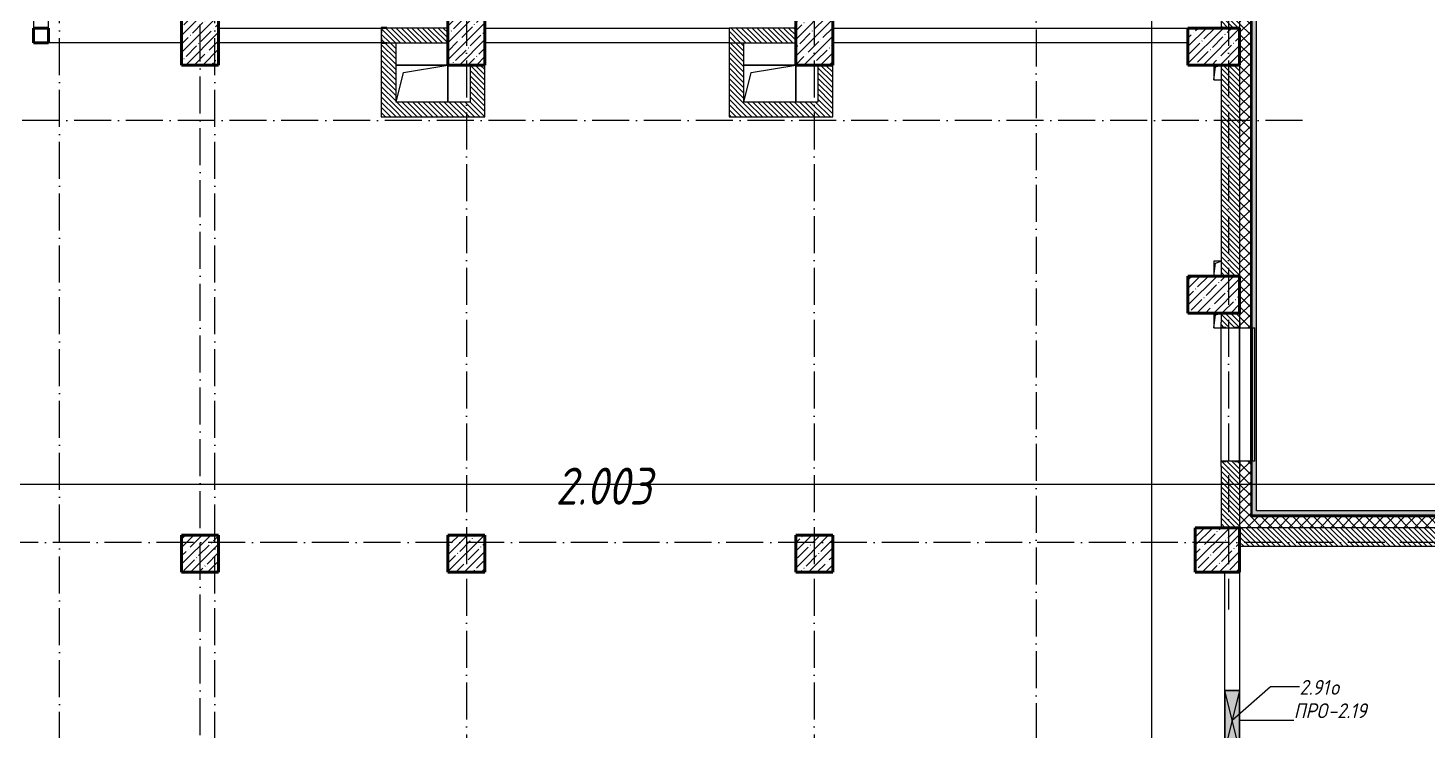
# Model space of a CAD drawing. Header units: millimetres. Extents: x -401725 to 250493, y 305116 to 802890.
# Drawn here: x -8334 to 10587, y 386940 to 396436 of the extents above; entities that cross this region are included whole.
import ezdxf

# ---------------------------------------------------------------- set-up
doc = ezdxf.new("R2010")
doc.units = ezdxf.units.MM
doc.linetypes.add('50_200_ШТРИХ_1Т_ш5_п1_п1_', pattern=[700, 500, -100, 0, -100])
for name, color, linetype, lineweight in [('A-DETL-GENF-OTLN', 7, 'Continuous', 9), ('A-FLOR-____-OTLN', 7, 'Continuous', 9), ('A-GENM-____-IDEN', 7, 'Continuous', 9), ('A-GENM-____-MCUT', 7, 'Continuous', 25), ('A-GENM-____-OTLN', 7, 'Continuous', 9), ('A-GENM-____-OTLN-1', 7, 'Continuous', 25), ('A-GLAZ-____-IDEN', 7, 'Continuous', 9), ('A-GLAZ-____-OTLN', 7, 'Continuous', 9), ('A-WALL-____-MCUT', 7, 'Continuous', 13), ('A-WALL-____-MCUT-1', 7, 'Continuous', 9), ('A-WALL-____-OTLN', 7, 'Continuous', 9), ('A-WALL-____-PATT-1', 7, 'Continuous', 9), ('A-WALL-FNSH-MCUT-1', 7, 'Continuous', 9), ('I-WALL-____-OTLN', 7, 'Continuous', 9), ('S-COLS-____-MCUT', 7, 'Continuous', 50), ('S-COLS-____-OTLN', 7, 'Continuous', 9), ('S-GRID-____-OTLN-1', 7, '50_200_ШТРИХ_1Т_ш5_п1_п1_', 9), ('Марки помещений', 7, 'Continuous', 9)]:
    doc.layers.add(name, color=color, linetype=linetype, lineweight=lineweight)
doc.layers.add('A-GLAZ-____-OTLN-1', color=7, linetype='Continuous', lineweight=9, true_color=0xc0c0c0)
doc.layers.add('G-____-____-SYMB-1', color=9, linetype='Continuous', lineweight=9, true_color=0x808080)
doc.styles.add('ISOCPEUR_I_11', font='isocpeui.ttf', dxfattribs={"width": 0.9, "height": 200})
doc.styles.add('ISOCPEUR_I_2', font='isocpeui.ttf', dxfattribs={"width": 0.85, "height": 2.3})
pattern_1 = [(45, (-15659.08, 321904.7), (-70.71068, 70.71068), []), (135, (-15659.08, 321904.7), (-70.71068, -70.71068), [])]
pattern_2 = [(135, (-15659.08, 321904.697), (-35.35534, -35.35534), [])]

# ---------------------------------------------------------------- blocks, each defined once
blk = doc.blocks.new('BSC_Колонна _Прямоугольная - 500х800-V9-АР1_План отверстий 2 этажа в осях 1-64_Ю-ЯЯ')
at = {"layer": 'S-COLS-____-OTLN'}
h = blk.add_hatch(dxfattribs=at)
h.set_pattern_fill('FP_15', color=256, style=0, pattern_type=2)
h.set_pattern_definition([(45, (-9650, -74431.04), (-114.04925, 114.04925), []), (45, (-9535.95, -74431.04), (-114.04925, 114.04925), [201.613, -40.323, 3.353, -36.97])])
h.paths.add_polyline_path([(-250, -400), (250, -400), (250, 400), (-250, 400)], flags=0)
at = {"layer": 'S-COLS-____-MCUT'}
for p, q in [((250, 400), (-250, 400)), ((-250, 400), (-250, -400)), ((250, -400), (250, 400)), ((-250, -400), (250, -400))]:
    blk.add_line(p, q, dxfattribs=at)
blk = doc.blocks.new('BSC_Колонна _Прямоугольная - 500х500-25976076-АР1_План отверстий 2 этажа в осях 1-64_Ю-ЯЯ')
at = {"layer": 'S-COLS-____-OTLN'}
h = blk.add_hatch(dxfattribs=at)
h.set_pattern_fill('FP_16', color=256, style=0, pattern_type=2)
h.set_pattern_definition([(45, (-9650, -67431.04), (-114.04925, 114.04925), []), (45, (-9535.95, -67431.04), (-114.04925, 114.04925), [201.613, -40.323, 3.353, -36.97])])
h.paths.add_polyline_path([(-250, -250), (250, -250), (250, 250), (-250, 250)], flags=0)
at = {"layer": 'S-COLS-____-MCUT'}
for p, q in [((250, 250), (-250, 250)), ((-250, 250), (-250, -250)), ((250, -250), (250, 250)), ((-250, -250), (250, -250))]:
    blk.add_line(p, q, dxfattribs=at)
blk = doc.blocks.new('BSC_Колонна _Прямоугольная - 500х500-V10-АР1_План отверстий 2 этажа в осях 1-64_Ю-ЯЯ')
at = {"layer": 'S-COLS-____-OTLN'}
h = blk.add_hatch(dxfattribs=at)
h.set_pattern_fill('FP_18', color=256, style=0, pattern_type=2)
h.set_pattern_definition([(45, (-13250, -67431.04), (-114.04925, 114.04925), []), (45, (-13135.95, -67431.04), (-114.04925, 114.04925), [201.613, -40.323, 3.353, -36.97])])
h.paths.add_polyline_path([(-250, -250), (250, -250), (250, 250), (-250, 250)], flags=0)
at = {"layer": 'S-COLS-____-MCUT'}
for p, q in [((250, 250), (-250, 250)), ((-250, 250), (-250, -250)), ((250, -250), (250, 250)), ((-250, -250), (250, -250))]:
    blk.add_line(p, q, dxfattribs=at)
blk = doc.blocks.new('BSC_Колонна _Прямоугольная - 500х800-V65-АР1_План отверстий 2 этажа в осях 1-64_Ю-ЯЯ')
at = {"layer": 'S-COLS-____-OTLN'}
h = blk.add_hatch(dxfattribs=at)
h.set_pattern_fill('FP_76', color=256, style=0, pattern_type=2)
h.set_pattern_definition([(45, (-13250, -74431.04), (-114.04925, 114.04925), []), (45, (-13135.95, -74431.04), (-114.04925, 114.04925), [201.613, -40.323, 3.353, -36.97])])
h.paths.add_polyline_path([(-250, -400), (250, -400), (250, 400), (-250, 400)], flags=0)
at = {"layer": 'S-COLS-____-MCUT'}
for p, q in [((250, 400), (-250, 400)), ((-250, 400), (-250, -400)), ((250, -400), (250, 400)), ((-250, -400), (250, -400))]:
    blk.add_line(p, q, dxfattribs=at)
blk = doc.blocks.new('BSC_Колонна _Прямоугольная - 500х800-V66-АР1_План отверстий 2 этажа в осях 1-64_Ю-ЯЯ')
at = {"layer": 'S-COLS-____-OTLN'}
h = blk.add_hatch(dxfattribs=at)
h.set_pattern_fill('FP_77', color=256, style=0, pattern_type=2)
h.set_pattern_definition([(45, (-17950, -74431.04), (-114.04925, 114.04925), []), (45, (-17835.95, -74431.04), (-114.04925, 114.04925), [201.613, -40.323, 3.353, -36.97])])
h.paths.add_polyline_path([(-250, -400), (250, -400), (250, 400), (-250, 400)], flags=0)
at = {"layer": 'S-COLS-____-MCUT'}
for p, q in [((250, 400), (-250, 400)), ((-250, 400), (-250, -400)), ((250, -400), (250, 400)), ((-250, -400), (250, -400))]:
    blk.add_line(p, q, dxfattribs=at)
blk = doc.blocks.new('BSC_Колонна _Прямоугольная - 500х700-25976089-АР1_План отверстий 2 этажа в осях 1-64_Ю-ЯЯ')
at = {"layer": 'S-COLS-____-OTLN'}
h = blk.add_hatch(dxfattribs=at)
h.set_pattern_fill('FP_78', color=256, style=0, pattern_type=2)
h.set_pattern_definition([(315, (-74281.04, 23350), (114.04925, 114.04925), []), (315, (-74281.04, 23235.95), (114.04925, 114.04925), [201.613, -40.323, 3.353, -36.97])])
h.paths.add_polyline_path([(-250, -350), (250, -350), (250, 350), (-250, 350)], flags=0)
at = {"layer": 'S-COLS-____-MCUT'}
for p, q in [((250, 350), (-250, 350)), ((-250, 350), (-250, -350)), ((250, -350), (250, 350)), ((-250, -350), (250, -350))]:
    blk.add_line(p, q, dxfattribs=at)
blk = doc.blocks.new('BSC_Колонна _Прямоугольная - 500х700-V67-АР1_План отверстий 2 этажа в осях 1-64_Ю-ЯЯ')
at = {"layer": 'S-COLS-____-OTLN'}
h = blk.add_hatch(dxfattribs=at)
h.set_pattern_fill('FP_79', color=256, style=0, pattern_type=2)
h.set_pattern_definition([(315, (-70931.04, 23350), (114.04925, 114.04925), []), (315, (-70931.04, 23235.95), (114.04925, 114.04925), [201.613, -40.323, 3.353, -36.97])])
h.paths.add_polyline_path([(-250, -350), (250, -350), (250, 350), (-250, 350)], flags=0)
at = {"layer": 'S-COLS-____-MCUT'}
for p, q in [((250, 350), (-250, 350)), ((-250, 350), (-250, -350)), ((250, -350), (250, 350)), ((-250, -350), (250, -350))]:
    blk.add_line(p, q, dxfattribs=at)
blk = doc.blocks.new('BSC_Колонна _Прямоугольная - 500х500-V70-АР1_План отверстий 2 этажа в осях 1-64_Ю-ЯЯ')
at = {"layer": 'S-COLS-____-OTLN'}
h = blk.add_hatch(dxfattribs=at)
h.set_pattern_fill('FP_82', color=256, style=0, pattern_type=2)
h.set_pattern_definition([(45, (-17950, -67431.04), (-114.04925, 114.04925), []), (45, (-17835.95, -67431.04), (-114.04925, 114.04925), [201.613, -40.323, 3.353, -36.97])])
h.paths.add_polyline_path([(-250, -250), (250, -250), (250, 250), (-250, 250)], flags=0)
at = {"layer": 'S-COLS-____-MCUT'}
for p, q in [((250, 250), (-250, 250)), ((-250, 250), (-250, -250)), ((250, -250), (250, 250)), ((-250, -250), (250, -250))]:
    blk.add_line(p, q, dxfattribs=at)
blk = doc.blocks.new('BSC_Колонна _Прямоугольная - 600х600-V90-АР1_План отверстий 2 этажа в осях 1-64_Ю-ЯЯ')
at = {"layer": 'S-COLS-____-OTLN'}
h = blk.add_hatch(dxfattribs=at)
h.set_pattern_fill('FP_103', color=256, style=0, pattern_type=2)
h.set_pattern_definition([(45, (-23400, -67481.04), (-114.04925, 114.04925), []), (45, (-23285.95, -67481.04), (-114.04925, 114.04925), [201.613, -40.323, 3.353, -36.97])])
h.paths.add_polyline_path([(-300, -300), (300, -300), (300, 300), (-300, 300)], flags=0)
at = {"layer": 'S-COLS-____-MCUT'}
for p, q in [((300, 300), (-300, 300)), ((-300, 300), (-300, -300)), ((300, -300), (300, 300)), ((-300, -300), (300, -300))]:
    blk.add_line(p, q, dxfattribs=at)
blk = doc.blocks.new('Отлив_СКБ - Отлив витража_СФТК-31884011-АР1_План отверстий 2 этажа в осях 1-64_Ю-ЯЯ')
at = {"layer": 'A-GLAZ-____-OTLN-1'}
for points in [[(1800, 2), (1800, 37), (0, 37), (0, 2), (1715, 2)], [(1715, 0), (1800, 0), (1800, 2), (0, 2), (0, 0)]]:
    blk.add_hatch(color=256, dxfattribs=at).paths.add_polyline_path(points, flags=0)
at = {"layer": 'A-GLAZ-____-OTLN'}
for p, q in [((0, 3), (0, 37)), ((1800, 37), (0, 37)), ((0, 2), (1800, 2)), ((1800, 37), (1800, 3)), ((1800, 0), (0, 0))]:
    blk.add_line(p, q, dxfattribs=at)
blk = doc.blocks.new('Фахверк_СКБ_Уголок - 250_1500-27504248-АР1_План отверстий 2 этажа в осях 1-64_Ю-ЯЯ')
at = {"layer": 'A-GENM-____-MCUT'}
for p, q in [((200, 181), (125, 181)), ((125, 181), (125, 106)), ((125, 106), (131, 106)), ((131, 106), (131, 175)), ((131, 175), (200, 175)), ((200, 175), (200, 181)), ((131, -6), (125, -6)), ((125, -6), (125, -81)), ((125, -81), (200, -81)), ((131, -75), (131, -6)), ((200, -75), (131, -75)), ((200, -81), (200, -75))]:
    blk.add_line(p, q, dxfattribs=at)
blk = doc.blocks.new('AR_Отверстие прямоугольное _в плите_ - AR_Отверстие прямоугольное _в плите_-V174-АР1_План отверстий 2 этажа в осях 1-64_Ю-ЯЯ')
at = {"layer": 'A-GENM-____-OTLN'}
for p, q in [((-50, 100), (-50, -100)), ((-50, -100), (-25, 75)), ((-25, 75), (50, 100)), ((-50, -100), (44, -100))]:
    blk.add_line(p, q, dxfattribs=at)
blk = doc.blocks.new('AR_Отверстие прямоугольное _в плите_ - AR_Отверстие прямоугольное _в плите_-V169-АР1_План отверстий 2 этажа в осях 1-64_Ю-ЯЯ')
at = {"layer": 'A-GENM-____-OTLN'}
for p, q in [((50, 100), (-50, 100)), ((-50, 100), (-50, -100)), ((-50, -100), (-25, 75)), ((-25, 75), (50, 100))]:
    blk.add_line(p, q, dxfattribs=at)
blk = doc.blocks.new('AR_Отверстие прямоугольное _в плите_ - AR_Отверстие прямоугольное _в плите_-V168-АР1_План отверстий 2 этажа в осях 1-64_Ю-ЯЯ')
at = {"layer": 'A-GENM-____-OTLN'}
for p, q in [((-50, 100), (-50, -100)), ((-50, -100), (-25, 75)), ((-25, 75), (50, 100)), ((-50, -100), (50, -100))]:
    blk.add_line(p, q, dxfattribs=at)
blk = doc.blocks.new('AR_Отверстие прямоугольное _в плите_ - AR_Отверстие прямоугольное _в плите_-30553029-АР1_План отверстий 2 этажа в осях 1-64_Ю-ЯЯ')
at = {"layer": 'A-GENM-____-OTLN'}
for p, q in [((350, 250), (-350, 250)), ((-250, 150), (350, 250)), ((350, -250), (350, 250)), ((-350, -250), (-250, 150))]:
    blk.add_line(p, q, dxfattribs=at)
blk = doc.blocks.new('Отлив_СКБ1 - Отлив_Фасады на кровле-32719942-АР1_План отверстий 2 этажа в осях 1-64_Ю-ЯЯ')
at = {"layer": 'A-GLAZ-____-OTLN-1'}
blk.add_hatch(color=256, dxfattribs=at).paths.add_polyline_path([(18850, 170), (18850, 204), (20650, 204), (20650, 170), (21320, 170), (21320, 228), (228, 228), (170, 170), (2850, 170), (2850, 204), (4650, 204), (4650, 170), (6050, 170), (6050, 204), (7850, 204), (7850, 170), (9250, 170), (9250, 204), (11050, 204), (11050, 170), (12450, 170), (12450, 204), (14250, 204), (14250, 170), (15650, 170), (15650, 204), (17450, 204), (17450, 170), (18705, 170)], flags=0)
at = {"layer": 'A-GLAZ-____-OTLN'}
blk.add_line((21320, 228), (228, 228), dxfattribs=at)
blk = doc.blocks.new('Отлив_СКБ1 - Отлив_Фасады на кровле-32719945-АР1_План отверстий 2 этажа в осях 1-64_Ю-ЯЯ')
at = {"layer": 'A-GLAZ-____-OTLN-1'}
h = blk.add_hatch(color=256, dxfattribs=at)
h.paths.add_polyline_path([(17312, 170), (17254, 228), (9745, 228), (9745, 170), (14782, 170), (14782, 204), (16582, 204), (16582, 170), (17141, 170)], flags=0)
h.paths.add_polyline_path([(9682, 228), (9008, 228), (9008, 170), (9682, 170)], flags=0)
h.paths.add_polyline_path([(8945, 170), (8945, 228), (40, 228), (40, 170), (8666, 170)], flags=0)
h.paths.add_polyline_path([(18, 170), (18, 228), (2, 228), (2, 170)], flags=0)
at = {"layer": 'A-GLAZ-____-OTLN'}
for p, q in [((18, 228), (2, 228)), ((8945, 228), (40, 228)), ((9682, 228), (9008, 228)), ((17254, 228), (9745, 228))]:
    blk.add_line(p, q, dxfattribs=at)
blk = doc.blocks.new('Фахверк_СКБ_Уголок - 200_3550-28267367-АР1_План отверстий 2 этажа в осях 1-64_Ю-ЯЯ')
at = {"layer": 'A-GENM-____-MCUT'}
for p, q in [((200, 156), (125, 156)), ((125, 156), (125, 81)), ((125, 81), (131, 81)), ((131, 19), (125, 19)), ((125, 19), (125, -56)), ((131, 81), (131, 150)), ((131, 150), (200, 150)), ((131, -50), (131, 19)), ((200, 150), (200, 156)), ((125, -56), (200, -56)), ((200, -50), (131, -50)), ((200, -56), (200, -50))]:
    blk.add_line(p, q, dxfattribs=at)
blk = doc.blocks.new('BSC_Колонна _Прямоугольная1 - 200х200 _металл_-35201446-АР1_План отверстий 2 этажа в осях 1-64_Ю-ЯЯ')
at = {"layer": 'S-COLS-____-MCUT'}
for p, q in [((100, 100), (-100, 100)), ((-100, 100), (-100, -100)), ((100, -100), (100, 100)), ((-100, -100), (100, -100))]:
    blk.add_line(p, q, dxfattribs=at)
blk = doc.blocks.new('AR_Отверстие прямоугольное _в стене_ - AR_Отверстие прямоугольное _в стене__ОВ-36799175-АР1_План отверстий 2 этажа в осях 1-64_Ю-ЯЯ')
at = {"layer": 'A-GLAZ-____-OTLN'}
blk.add_hatch(color=256, dxfattribs=at).paths.add_polyline_path([(-400, 100), (-400, -100), (400, -100), (400, 100), (80, 100)], flags=0)
at = {"layer": 'A-DETL-GENF-OTLN'}
for p, q in [((-400, -100), (-400, 100)), ((-400, 100), (400, 100)), ((400, 100), (-400, -100)), ((-400, 100), (400, -100)), ((400, 100), (-400, 100)), ((-400, 100), (-400, -100)), ((400, 100), (400, -100)), ((400, -100), (400, 100)), ((400, -100), (-400, -100)), ((-400, -100), (400, -100))]:
    blk.add_line(p, q, dxfattribs=at)

msp = doc.modelspace()

# ---------------------------------------------------------------- hatches: boundary and pattern name
at = {"layer": 'A-WALL-____-PATT-1'}
h = msp.add_hatch(dxfattribs=at)
h.set_pattern_fill('FP_1', color=256, style=0, pattern_type=2)
h.set_pattern_definition(pattern_1)
h.paths.add_polyline_path([(8040.9187, 389835.7392), (8190.9187, 389835.7392), (8190.9187, 390585.7392), (8046.9187, 390585.7392), (8046.9187, 390510.7392), (8040.9187, 390510.7392), (8040.9187, 390430.1755)], flags=0)
h.paths.add_polyline_path([(8190.9187, 392385.7392), (8190.9187, 397422.7392), (8103.9187, 397422.7392), (8103.9187, 397416.7392), (8040.9187, 397416.7392), (8040.9187, 392460.7392), (8046.9187, 392460.7392), (8046.9187, 392385.7392), (8186.9966, 392385.7392)], flags=0)
h.paths.add_polyline_path([(8046.9187, 397422.7392), (8055.9187, 397422.7392), (8055.9187, 397444.7392), (8046.9187, 397444.0823)], flags=0)
h.paths.add_polyline_path([(8050.9187, 397454.7392), (8055.9187, 397455.396), (8056.7082, 397485.7392), (8190.9187, 397485.7392), (8190.9187, 398159.7392), (8055.9187, 398159.7392), (8055.9187, 398222.7392), (8046.9187, 398222.7392), (8046.9187, 398165.7392), (8040.9187, 398165.7392), (8040.9187, 397975.7392), (8060.9187, 397975.0693), (8060.9187, 397965.7392), (8040.9187, 397965.0823), (8040.9187, 397479.7392), (8046.9187, 397479.7392), (8046.9187, 397455.396), (8050.9187, 397455.396)], flags=0)
h.paths.add_polyline_path([(8103.9187, 398222.7392), (8190.9187, 398222.7392), (8190.9187, 407585.7392), (8040.9187, 407585.7392), (8040.9187, 398228.7392), (8103.9187, 398228.7392)], flags=0)
h = msp.add_hatch(dxfattribs=at)
h.set_pattern_fill('FP_6', color=256, style=0, pattern_type=2)
h.set_pattern_definition(pattern_2)
h.paths.add_polyline_path([(8040.9187, 396435.7392), (8040.9187, 397444.7392), (7931.9187, 397445.409), (7931.9187, 397454.7392), (8040.9187, 397454.7392), (8040.9187, 397965.7392), (7931.9187, 397966.409), (7931.9187, 397975.7392), (8040.9187, 397975.7392), (8040.9187, 398085.7392), (7790.9187, 398085.7392), (7790.9187, 396435.7392)], flags=0)
h = msp.add_hatch(dxfattribs=at)
h.set_pattern_fill('FP_6', color=256, style=0, pattern_type=2)
h.set_pattern_definition(pattern_2)
h.paths.add_polyline_path([(-3301.7577, 396235.7392), (-2659.0813, 396235.7392), (-2659.0813, 396435.7392), (-3553.0813, 396435.7392), (-3553.0813, 396366.7392), (-3559.0813, 396366.7392), (-3559.0813, 396304.7392), (-3553.0813, 396304.7392), (-3553.0813, 396235.7392), (-3484.0813, 396235.7392)], flags=0)
h = msp.add_hatch(dxfattribs=at)
h.set_pattern_fill('FP_6', color=256, style=0, pattern_type=2)
h.set_pattern_definition(pattern_2)
h.paths.add_polyline_path([(1140.9187, 396235.7392), (2040.9187, 396235.7392), (2040.9187, 396435.7392), (1140.9187, 396435.7392)], flags=0)
h = msp.add_hatch(dxfattribs=at)
h.set_pattern_fill('FP_6', color=256, style=0, pattern_type=2)
h.set_pattern_definition(pattern_2)
h.paths.add_polyline_path([(-3559.0813, 395235.7392), (-3359.0813, 395235.7392), (-3359.0813, 396235.7392), (-3484.0813, 396235.7392), (-3484.0813, 396229.7392), (-3559.0813, 396229.7392), (-3559.0813, 395273.4125)], flags=0)
h = msp.add_hatch(dxfattribs=at)
h.set_pattern_fill('FP_6', color=256, style=0, pattern_type=2)
h.set_pattern_definition(pattern_2)
h.paths.add_polyline_path([(1340.9187, 395235.7392), (1340.9187, 396235.7392), (1140.9187, 396235.7392), (1140.9187, 395235.7392)], flags=0)
h = msp.add_hatch(dxfattribs=at)
h.set_pattern_fill('FP_6', color=256, style=0, pattern_type=2)
h.set_pattern_definition(pattern_2)
h.paths.add_polyline_path([(-2159.0813, 395435.7392), (-2159.0813, 395935.7392), (-2359.0813, 395935.7392), (-2359.0813, 395435.7392)], flags=0)
h = msp.add_hatch(dxfattribs=at)
h.set_pattern_fill('FP_6', color=256, style=0, pattern_type=2)
h.set_pattern_definition(pattern_2)
h.paths.add_polyline_path([(2540.9187, 395435.7392), (2540.9187, 395935.7392), (2340.9187, 395935.7392), (2340.9187, 395435.7392)], flags=0)
h = msp.add_hatch(dxfattribs=at)
h.set_pattern_fill('FP_6', color=256, style=0, pattern_type=2)
h.set_pattern_definition(pattern_2)
h.paths.add_polyline_path([(8040.9187, 393085.7392), (8040.9187, 395935.7392), (7790.9187, 395935.7392), (7790.9187, 393085.7392)], flags=0)
h = msp.add_hatch(dxfattribs=at)
h.set_pattern_fill('FP_6', color=256, style=0, pattern_type=2)
h.set_pattern_definition(pattern_2)
h.paths.add_polyline_path([(-3359.0813, 395235.7392), (-2159.0813, 395235.7392), (-2159.0813, 395435.7392), (-3359.0813, 395435.7392), (-3359.0813, 395273.4125)], flags=0)
h = msp.add_hatch(dxfattribs=at)
h.set_pattern_fill('FP_6', color=256, style=0, pattern_type=2)
h.set_pattern_definition(pattern_2)
h.paths.add_polyline_path([(1340.9187, 395235.7392), (2540.9187, 395235.7392), (2540.9187, 395435.7392), (1340.9187, 395435.7392), (1340.9187, 395273.4125)], flags=0)
h = msp.add_hatch(dxfattribs=at)
h.set_pattern_fill('FP_6', color=256, style=0, pattern_type=2)
h.set_pattern_definition(pattern_2)
h.paths.add_polyline_path([(7790.9187, 389685.7392), (8040.9187, 389685.7392), (8040.9187, 390579.7392), (7971.9187, 390579.7392), (7971.9187, 390585.7392), (7859.9187, 390585.7392), (7859.9187, 390579.7392), (7790.9187, 390579.7392), (7790.9187, 390430.1755)], flags=0)
h.paths.add_polyline_path([(7971.9187, 392385.7392), (7971.9187, 392391.7392), (8040.9187, 392391.7392), (8040.9187, 392585.7392), (7790.9187, 392585.7392), (7790.9187, 392391.7392), (7859.9187, 392391.7392), (7859.9187, 392385.7392)], flags=0)
h = msp.add_hatch(dxfattribs=at)
h.set_pattern_fill('FP_1', color=256, style=0, pattern_type=2)
h.set_pattern_definition(pattern_1)
h.paths.add_polyline_path([(29540.9187, 389685.7392), (29555.9187, 389685.7392), (29555.9187, 389835.7392), (28690.9187, 389835.7392), (28690.9187, 389685.7392), (29397.0046, 389685.7392)], flags=0)
h.paths.add_polyline_path([(25862.0033, 389685.7392), (26890.9187, 389685.7392), (26890.9187, 389835.7392), (25490.9187, 389835.7392), (25490.9187, 389691.7392), (25565.9187, 389691.7392), (25565.9187, 389685.7392)], flags=0)
h.paths.add_polyline_path([(23590.9187, 389685.7392), (23615.9187, 389685.7392), (23615.9187, 389691.7392), (23690.9187, 389691.7392), (23690.9187, 389835.7392), (22290.9187, 389835.7392), (22290.9187, 389691.7392), (22365.9187, 389691.7392), (22365.9187, 389685.7392), (23210.7523, 389685.7392)], flags=0)
h.paths.add_polyline_path([(19675.7509, 389685.7392), (20415.9187, 389685.7392), (20415.9187, 389691.7392), (20490.9187, 389691.7392), (20490.9187, 389835.7392), (19090.9187, 389835.7392), (19090.9187, 389691.7392), (19165.9187, 389691.7392), (19165.9187, 389685.7392)], flags=0)
h.paths.add_polyline_path([(17215.9187, 389685.7392), (17215.9187, 389691.7392), (17290.9187, 389691.7392), (17290.9187, 389835.7392), (15890.9187, 389835.7392), (15890.9187, 389691.7392), (15965.9187, 389691.7392), (15965.9187, 389685.7392), (17024.4999, 389685.7392)], flags=0)
h.paths.add_polyline_path([(14015.9187, 389685.7392), (14015.9187, 389691.7392), (14090.9187, 389691.7392), (14090.9187, 389835.7392), (12690.9187, 389835.7392), (12690.9187, 389691.7392), (12765.9187, 389691.7392), (12765.9187, 389685.7392), (13590.9187, 389685.7392)], flags=0)
h.paths.add_polyline_path([(10815.9187, 389685.7392), (10815.9187, 389691.7392), (10890.9187, 389691.7392), (10890.9187, 389835.7392), (8040.9187, 389835.7392), (8040.9187, 389685.7392), (9070.7469, 389685.7392)], flags=0)
h = msp.add_hatch(dxfattribs=at)
h.set_pattern_fill('FP_6', color=256, style=0, pattern_type=2)
h.set_pattern_definition(pattern_2)
h.paths.add_polyline_path([(12765.9187, 389435.7392), (12990.9187, 389435.7392), (12990.9187, 389685.7392), (12696.9187, 389685.7392), (12696.9187, 389616.7392), (12690.9187, 389616.7392), (12690.9187, 389504.7392), (12696.9187, 389504.7392), (12696.9187, 389435.7392)], flags=0)
h.paths.add_polyline_path([(10838.2476, 389435.7392), (10884.9187, 389435.7392), (10884.9187, 389504.7392), (10890.9187, 389504.7392), (10890.9187, 389616.7392), (10884.9187, 389616.7392), (10884.9187, 389685.7392), (8040.9187, 389685.7392), (8040.9187, 389435.7392), (10815.9187, 389435.7392)], flags=0)

# ---------------------------------------------------------------- linework, layer by layer
at = {"layer": 'A-FLOR-____-OTLN'}
for p, q in [((-3359.0813, 395935.7392), (-2659.0813, 395935.7392)), ((-2659.0813, 395935.7392), (-2659.0813, 395435.7392)), ((1340.9187, 395935.7392), (2040.9187, 395935.7392)), ((2040.9187, 395935.7392), (2040.9187, 395435.7392))]:
    msp.add_line(p, q, dxfattribs=at)
at = {"layer": 'A-GENM-____-IDEN'}
msp.add_line((8046.9187, 387085.7392), (8772.6956, 387085.7392), dxfattribs=at)
at = {"layer": 'A-GLAZ-____-IDEN'}
for p, q in [((7940.9187, 387085.7392), (8456.3846, 387541.548)), ((8456.3846, 387541.548), (8850.2023, 387541.548))]:
    msp.add_line(p, q, dxfattribs=at)
at = {"layer": 'A-WALL-____-MCUT'}
for p, q in [((7790.9187, 398085.7392), (7790.9187, 396435.7392)), ((8040.9187, 397416.7392), (8040.9187, 396435.7392)), ((-8259.0813, 396660.7392), (-8259.0813, 396435.7392)), ((-8059.0813, 396435.7392), (-8059.0813, 396660.7392)), ((-2659.0813, 396435.7392), (-3484.0813, 396435.7392)), ((1140.9187, 396435.7392), (1140.9187, 395235.7392)), ((2040.9187, 396435.7392), (1140.9187, 396435.7392)), ((-3559.0813, 396366.7392), (-3559.0813, 396304.7392)), ((-3559.0813, 396229.7392), (-3559.0813, 395235.7392)), ((-3484.0813, 396235.7392), (-2659.0813, 396235.7392)), ((-3359.0813, 395435.7392), (-3359.0813, 396235.7392)), ((1140.9187, 396235.7392), (2040.9187, 396235.7392)), ((1340.9187, 395435.7392), (1340.9187, 396235.7392)), ((-2359.0813, 395935.7392), (-2359.0813, 395435.7392)), ((-2159.0813, 395235.7392), (-2159.0813, 395935.7392)), ((2340.9187, 395935.7392), (2340.9187, 395435.7392)), ((2540.9187, 395235.7392), (2540.9187, 395935.7392)), ((7790.9187, 395935.7392), (7790.9187, 393085.7392)), ((8040.9187, 395935.7392), (8040.9187, 393085.7392)), ((-2359.0813, 395435.7392), (-3359.0813, 395435.7392)), ((2340.9187, 395435.7392), (1340.9187, 395435.7392)), ((-3559.0813, 395235.7392), (-2159.0813, 395235.7392)), ((1140.9187, 395235.7392), (2540.9187, 395235.7392)), ((7790.9187, 392585.7392), (7790.9187, 392460.7392)), ((8040.9187, 392585.7392), (8040.9187, 392460.7392)), ((7859.9187, 392385.7392), (7971.9187, 392385.7392)), ((7971.9187, 390585.7392), (7859.9187, 390585.7392)), ((7790.9187, 390510.7392), (7790.9187, 389685.7392)), ((8040.9187, 390510.7392), (8040.9187, 389685.7392)), ((10815.9187, 389685.7392), (8040.9187, 389685.7392)), ((8040.9187, 389435.7392), (10815.9187, 389435.7392))]:
    msp.add_line(p, q, dxfattribs=at)
at = {"layer": 'A-WALL-____-MCUT-1'}
for p, q in [((8190.9187, 392385.7392), (8190.9187, 397422.7392)), ((8196.9187, 392385.7392), (8196.9187, 397422.7392)), ((8202.9187, 392385.7392), (8202.9187, 397422.7392)), ((8046.9187, 392385.7392), (8190.9187, 392385.7392)), ((8190.9187, 390585.7392), (8046.9187, 390585.7392)), ((8190.9187, 390585.7392), (8190.9187, 389835.7392)), ((8196.9187, 389835.7392), (8196.9187, 390585.7392)), ((8202.9187, 389835.7392), (8202.9187, 390585.7392)), ((10890.9187, 389847.7392), (8190.9187, 389847.7392)), ((10890.9187, 389841.7392), (8190.9187, 389841.7392)), ((8190.9187, 389835.7392), (10890.9187, 389835.7392))]:
    msp.add_line(p, q, dxfattribs=at)
at = {"layer": 'A-WALL-____-OTLN'}
for p, q in [((7790.9187, 390585.7392), (7790.9187, 392385.7392)), ((8040.9187, 390585.7392), (8040.9187, 392385.7392)), ((8040.9187, 392385.7392), (8040.9187, 390585.7392)), ((8190.9187, 390585.7392), (8190.9187, 392385.7392))]:
    msp.add_line(p, q, dxfattribs=at)
at = {"layer": 'A-WALL-FNSH-MCUT-1'}
for p, q in [((8210.9187, 392385.7392), (8210.9187, 397422.7392)), ((8190.9187, 392385.7392), (8210.9187, 392385.7392)), ((8210.9187, 390585.7392), (8190.9187, 390585.7392)), ((8210.9187, 389835.7392), (8210.9187, 390585.7392)), ((10890.9187, 389855.7392), (8190.9187, 389855.7392))]:
    msp.add_line(p, q, dxfattribs=at)
at = {"layer": 'G-____-____-SYMB-1'}
for p, q in [((6850.9187, 408593.2486), (6850.9187, 376826.2225)), ((-20469.6177, 390275.7392), (89011.1097, 390275.7392))]:
    msp.add_line(p, q, dxfattribs=at)
at = {"layer": 'I-WALL-____-OTLN'}
for p, q in [((-5759.0813, 396435.7392), (-3559.0813, 396435.7392)), ((-2159.0813, 396435.7392), (1140.9187, 396435.7392)), ((2540.9187, 396435.7392), (7340.9187, 396435.7392)), ((-6259.0813, 396235.7392), (-8059.0813, 396235.7392)), ((-3559.0813, 396235.7392), (-5759.0813, 396235.7392)), ((1140.9187, 396235.7392), (-2159.0813, 396235.7392)), ((7340.9187, 396235.7392), (2540.9187, 396235.7392)), ((7840.9187, 387485.7392), (7840.9187, 389085.7392)), ((8040.9187, 389085.7392), (8040.9187, 387485.7392))]:
    msp.add_line(p, q, dxfattribs=at)
at = {"layer": 'S-GRID-____-OTLN-1'}
for p, q in [((-7909.0813, 374796.285), (-7909.0813, 412797.5486)), ((-6009.0813, 374979.2197), (-6009.0813, 412797.5486)), ((-2409.0813, 412797.5486), (-2409.0813, 374796.285)), ((2290.9187, 412797.5486), (2290.9187, 374796.285)), ((7890.9187, 412797.5486), (7890.9187, 388580.1809)), ((-5809.0813, 374796.285), (-5809.0813, 412532.9574)), ((5290.9187, 412519.6146), (5290.9187, 374796.285)), ((8890.9187, 395185.7392), (-20327.8515, 395185.7392)), ((88415.3253, 389485.7392), (-20327.8515, 389485.7392))]:
    msp.add_line(p, q, dxfattribs=at)

# ---------------------------------------------------------------- block references
at = {"layer": 'A-GENM-____-OTLN'}
for name, p in [('AR_Отверстие прямоугольное _в плите_ - AR_Отверстие прямоугольное _в плите_-30553029-АР1_План отверстий 2 этажа в осях 1-64_Ю-ЯЯ', (-3009.0813, 395685.7392)), ('AR_Отверстие прямоугольное _в плите_ - AR_Отверстие прямоугольное _в плите_-30553029-АР1_План отверстий 2 этажа в осях 1-64_Ю-ЯЯ', (1690.9187, 395685.7392)), ('AR_Отверстие прямоугольное _в плите_ - AR_Отверстие прямоугольное _в плите_-V168-АР1_План отверстий 2 этажа в осях 1-64_Ю-ЯЯ', (7740.9187, 395835.7392)), ('AR_Отверстие прямоугольное _в плите_ - AR_Отверстие прямоугольное _в плите_-V169-АР1_План отверстий 2 этажа в осях 1-64_Ю-ЯЯ', (7740.9187, 393185.7392)), ('AR_Отверстие прямоугольное _в плите_ - AR_Отверстие прямоугольное _в плите_-V174-АР1_План отверстий 2 этажа в осях 1-64_Ю-ЯЯ', (7740.9187, 392485.7392))]:
    msp.add_blockref(name, p, dxfattribs=at)
at = {"layer": 'A-GENM-____-OTLN-1'}
msp.add_blockref('Фахверк_СКБ_Уголок - 200_3550-28267367-АР1_План отверстий 2 этажа в осях 1-64_Ю-ЯЯ', (-3684.0813, 396285.7392), dxfattribs=at)
for p, rotation in [((7965.9187, 392260.7392), 89.99999999999991), ((7865.9187, 390710.7392), 269.9999999999999)]:
    msp.add_blockref('Фахверк_СКБ_Уголок - 250_1500-27504248-АР1_План отверстий 2 этажа в осях 1-64_Ю-ЯЯ', p, dxfattribs=dict(at, rotation=rotation))
at = {"layer": 'A-GLAZ-____-OTLN'}
for name, p, rotation in [('Отлив_СКБ1 - Отлив_Фасады на кровле-32719945-АР1_План отверстий 2 этажа в осях 1-64_Ю-ЯЯ', (8040.9187, 407167.7392), 269.9999999999997), ('Отлив_СКБ - Отлив витража_СФТК-31884011-АР1_План отверстий 2 этажа в осях 1-64_Ю-ЯЯ', (8207.9187, 392385.7392), 269.9999999999995), ('AR_Отверстие прямоугольное _в стене_ - AR_Отверстие прямоугольное _в стене__ОВ-36799175-АР1_План отверстий 2 этажа в осях 1-64_Ю-ЯЯ', (7940.9187, 387085.7392), 270.0000000000001)]:
    msp.add_blockref(name, p, dxfattribs=dict(at, rotation=rotation))
msp.add_blockref('Отлив_СКБ1 - Отлив_Фасады на кровле-32719942-АР1_План отверстий 2 этажа в осях 1-64_Ю-ЯЯ', (8040.9187, 389685.7392), dxfattribs=at)
at = {"layer": 'S-COLS-____-OTLN'}
for name, p in [('BSC_Колонна _Прямоугольная - 500х800-V9-АР1_План отверстий 2 этажа в осях 1-64_Ю-ЯЯ', (-6009.0813, 396335.7392)), ('BSC_Колонна _Прямоугольная - 500х800-V65-АР1_План отверстий 2 этажа в осях 1-64_Ю-ЯЯ', (-2409.0813, 396335.7392)), ('BSC_Колонна _Прямоугольная - 500х800-V66-АР1_План отверстий 2 этажа в осях 1-64_Ю-ЯЯ', (2290.9187, 396335.7392)), ('BSC_Колонна _Прямоугольная - 500х500-25976076-АР1_План отверстий 2 этажа в осях 1-64_Ю-ЯЯ', (-6009.0813, 389335.7392)), ('BSC_Колонна _Прямоугольная - 500х500-V10-АР1_План отверстий 2 этажа в осях 1-64_Ю-ЯЯ', (-2409.0813, 389335.7392)), ('BSC_Колонна _Прямоугольная - 500х500-V70-АР1_План отверстий 2 этажа в осях 1-64_Ю-ЯЯ', (2290.9187, 389335.7392)), ('BSC_Колонна _Прямоугольная - 600х600-V90-АР1_План отверстий 2 этажа в осях 1-64_Ю-ЯЯ', (7740.9187, 389385.7392))]:
    msp.add_blockref(name, p, dxfattribs=at)
for name, p, rotation in [('BSC_Колонна _Прямоугольная1 - 200х200 _металл_-35201446-АР1_План отверстий 2 этажа в осях 1-64_Ю-ЯЯ', (-8159.0813, 396335.7392), 270.0000000000001), ('BSC_Колонна _Прямоугольная - 500х700-25976089-АР1_План отверстий 2 этажа в осях 1-64_Ю-ЯЯ', (7690.9187, 396185.7392), 89.9999999999999), ('BSC_Колонна _Прямоугольная - 500х700-V67-АР1_План отверстий 2 этажа в осях 1-64_Ю-ЯЯ', (7690.9187, 392835.7392), 89.9999999999999)]:
    msp.add_blockref(name, p, dxfattribs=dict(at, rotation=rotation))

# ---------------------------------------------------------------- texts
at = {"layer": 'A-GENM-____-IDEN', "char_height": 200, "attachment_point": 1, "style": 'ISOCPEUR_I_11'}
for s, insert, width in [('ПРО', (8772.6956, 387312.8553), 562.784625), ('-2.19', (9237.0393, 387312.8553), 663.79725)]:
    msp.add_mtext(s, dxfattribs=dict(at, insert=insert, width=width))
at = {"layer": 'A-GLAZ-____-IDEN', "char_height": 200, "attachment_point": 1, "style": 'ISOCPEUR_I_11'}
for s, insert, width in [('2.91', (8850.2023, 387629.1625), 505.063125), ('\\fISOCPEUR|b0|i1|c204|p34|;\\W.9;о', (9266.921, 387629.1625), 158.734125)]:
    msp.add_mtext(s, dxfattribs=dict(at, insert=insert, width=width))
at = {"layer": 'Марки помещений', "insert": (-1203.7261, 390497.1215), "char_height": 500, "width": 785.65375, "attachment_point": 1, "style": 'ISOCPEUR_I_2'}
msp.add_mtext('2.003', dxfattribs=at)

doc.saveas('drawing.dxf')
